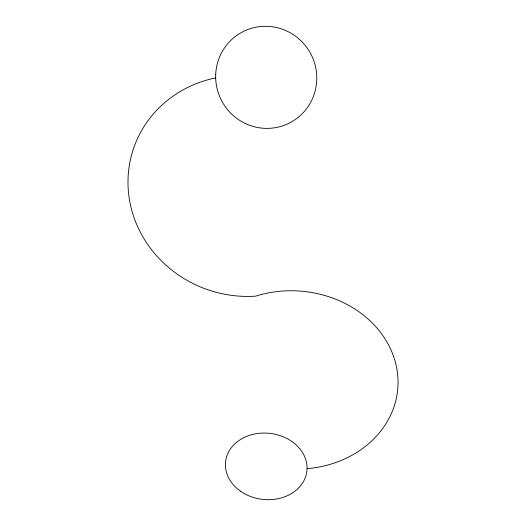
<?xml version="1.0" encoding="UTF-8"?>
<svg xmlns="http://www.w3.org/2000/svg" width="526" height="526" viewBox="0 0 526 526"><rect width="100%" height="100%" fill="white"/><g stroke="black" fill="none" stroke-linecap="round" stroke-linejoin="round"><path stroke-width="0.79" d="M307.053 468.679A104.227 89.072 4.8 0 0 394.77 360.054A104.227 89.072 4.8 0 0 255.675 296.151A116.266 109.802 18.6 0 1 129.738 201.326A116.266 109.802 18.6 0 1 215.68 77.881M240.336 491.087A40.929 33.21 6.7 0 0 306.52 473.393A40.929 33.21 6.7 0 0 251.829 434.66A40.929 33.21 6.7 0 0 240.336 491.087M215.699 74.626A51.246 50.358 61.4 0 0 289.8 122.841A51.246 50.358 61.4 0 0 293.173 34.558A51.246 50.358 61.4 0 0 215.699 74.626"/></g></svg>
